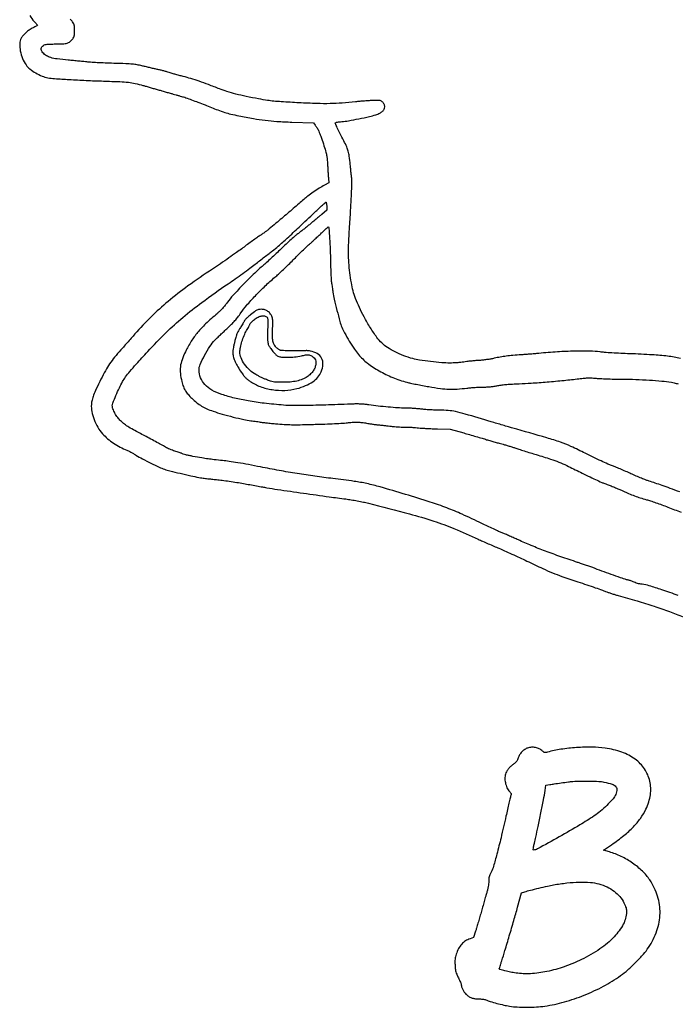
# Model space of a CAD drawing. Extents: x 437 to 3283, y 464 to 3358.
# Drawn here: x 437 to 1368, y 549 to 1950 of the extents above; entities that cross this region are included whole.
import ezdxf

# ---------------------------------------------------------------- set-up
doc = ezdxf.new("R2010")
doc.units = 0

msp = doc.modelspace()

# ---------------------------------------------------------------- linework, layer by layer
for points in [[(451.008455, 1955.880539, 0.053215), (457.164235, 1947.510679, -0.005301), (459.092534, 1945.355362, -0.009001), (460.653747, 1943.506556, -0.003313), (461.923296, 1941.925759, -0.46089), (461.882014, 1941.715347, -0.009376), (461.592875, 1941.559426, -0.000141), (459.888944, 1940.682008, -0.000381), (457.909416, 1939.665288, -0.000252), (455.633541, 1938.5, 0.030153), (450.22378, 1935.308499, 0.03235), (445.369557, 1931.556929, 0.034784), (441.42407, 1927.557545, 0.057339), (438.767353, 1923.628213, 0.1108), (436.708772, 1915.866985, 0.05485), (437.435795, 1905.647449, 0.051753), (440.549252, 1894.981886, 0.060757), (445.676713, 1885.789406, 0.066587), (451.179876, 1880.035694, 0.035333), (459.313026, 1874.42316, 0.035104), (468.316333, 1869.926304, 0.056963), (476.528325, 1867.571682, 0.023592), (486.10394, 1866.433962, 0.003037), (506.723325, 1865.091587, 0.003616), (530.780073, 1863.846627, 0.003339), (555.5, 1862.911914, -0.002825), (578.718166, 1862.057882, -0.01693), (590.778988, 1861.136173, -0.026934), (600.19933, 1859.577374, -0.014927), (611.5, 1856.719582, -0.000069), (615.829263, 1855.485533, -0.000031), (621.528125, 1853.85986, -0.00003), (627.556136, 1852.139498, -0.000041), (633, 1850.585007, 0.000197), (638.443871, 1849.032353, 0.000146), (644.471875, 1847.317565, 0.000147), (650.170791, 1845.699997, 0.000329), (654.5, 1844.47566, -0.000192), (658.348732, 1843.388348, -0.000156), (662.471875, 1842.22041, -0.000158), (666.269853, 1841.142003, -0.000412), (669, 1840.363438, -0.017799), (672.400966, 1839.258178, -0.001882), (680.228125, 1836.369279, -0.002324), (689.524416, 1832.849014, -0.001864), (699.5, 1828.975686, 0.00243), (717.718152, 1821.925679, 0.013625), (727.582739, 1818.468142, 0.019385), (736.054915, 1816.113306, 0.008371), (747.5, 1813.606787, 0.006746), (768.227544, 1809.719957, 0.013371), (784.77545, 1807.30125, 0.013265), (801.513051, 1805.759259, 0.006529), (822.864621, 1804.641932), (853.229241, 1803.450263), (855.669483, 1800.475132, -0.038583), (858.495716, 1796.429842, -0.029838), (860.946383, 1791.641395, -0.018974), (863.62748, 1784.838732, -0.00495), (867.407114, 1773.716614, -0.005091), (870.592103, 1763.687579, -0.024636), (872.0592, 1757.895056, -0.028865), (872.839173, 1752.403299, -0.008737), (873.393714, 1744, 0.00196), (873.687727, 1738.387882, 0.001869), (874.030068, 1732.688997, 0.001852), (874.369941, 1727.657212, 0.006666), (874.641365, 1724.451904), (875.234819, 1718.403808), (869.224339, 1715.200256, 0.016235), (861.526968, 1710.770916, 0.011215), (853.101567, 1705.286217, 0.01131), (845.267469, 1699.668446, 0.023735), (839.5, 1694.88712, -0.00752), (832.980536, 1689.115746, -0.000687), (816.527178, 1675.025199, -0.000885), (800.127665, 1661.06989, -0.004142), (790.607696, 1653.132398, -0.012729), (788.379695, 1651.398738, -0.003458), (784.769136, 1648.772377, -0.003496), (780.629784, 1645.848524, -0.003627), (776.5, 1643.018747, 0.005614), (771.631815, 1639.654502, 0.002276), (765.070978, 1634.96585, 0.002251), (758.058638, 1629.857986, 0.002862), (751.635244, 1625.077803, -0.007089), (744.109557, 1619.575531, -0.002591), (733.312907, 1611.998066, -0.002568), (721.422386, 1603.834725, -0.003072), (710.135244, 1596.271534, 0.010644), (675.341861, 1572.186138, 0.017603), (647.163571, 1550.226872, 0.019619), (622.895914, 1528.226932, 0.018853), (600.089967, 1504.10864, -0.000712), (594.657362, 1497.929069, -0.000611), (588.923292, 1491.441288, -0.000615), (583.701534, 1485.562285, -0.001769), (580.058587, 1481.5, 0.013136), (571.153228, 1471.103483, 0.021324), (564.213641, 1461.770881, 0.021494), (558.132093, 1451.934792, 0.013624), (551.865035, 1440, 0.005172), (545.257446, 1426.178311, 0.01878), (541.483303, 1417.20263, 0.029071), (539.347495, 1410.355379, 0.040169), (538.297396, 1404.007339, 0.06957), (538.84871, 1394.043579, 0.042571), (542.099054, 1382.709539, 0.041495), (547.391397, 1371.678009, 0.052601), (554.09575, 1362.585612, 0.031315), (561.383377, 1355.551177, 0.026916), (569.85725, 1349.091999, 0.026708), (579.052618, 1343.529036, 0.029447), (588.5, 1339.175798, -0.021322), (590.965756, 1338.087794, -0.007664), (594.38125, 1336.337704, -0.007586), (598.070561, 1334.302941, -0.008922), (601.5, 1332.261043, 0.015697), (610.800018, 1326.893096, 0.008024), (622.780807, 1320.715864, 0.007568), (634.436163, 1315.159353, 0.028056), (642.014144, 1312.188452, 0.017946), (649.605105, 1309.992134, 0.003079), (664.183569, 1306.430773, 0.003591), (679.35338, 1302.938694, 0.008224), (690.844474, 1300.577864, 0.011907), (695.162643, 1299.870499, 0.00378), (701.630319, 1299.018373, 0.003771), (708.855834, 1298.177198, 0.004189), (715.844474, 1297.476162, -0.008666), (723.750123, 1296.611573, -0.004091), (733.923064, 1295.235588, -0.004052), (744.552011, 1293.621257, -0.005707), (754, 1291.997053, 0.000397), (763.074698, 1290.337632, 0.000348), (772.5625, 1288.617287, 0.00035), (781.134638, 1287.075326, 0.001046), (787, 1286.037158, 0.007077), (802.366191, 1283.574087, 0.000716), (838.991482, 1278.287457, 0.000936), (875.766129, 1273.103263, 0.003372), (899.240365, 1270.000078, -0.00905), (906.807536, 1268.912164, -0.005806), (915.549867, 1267.388974, -0.005828), (924.146133, 1265.684276, -0.010096), (931.240365, 1264.041044, -0.003316), (989.391191, 1248.917344, -0.013906), (1024.015375, 1238.627169, -0.018846), (1052.671823, 1228.024317, -0.010301), (1087, 1212.995207, 0.00302), (1093.31588, 1210.119752, 0.001567), (1101.234375, 1206.601999, 0.001558), (1109.391102, 1203.039281, 0.002371), (1116.5, 1200.000521, -0.005018), (1124.27404, 1196.62865, -0.002088), (1134.703125, 1191.927986, -0.002066), (1145.831508, 1186.800481, -0.00267), (1156, 1181.997982, 0.00275), (1178.727617, 1171.268322, 0.0123), (1192.230224, 1165.383916, 0.012743), (1205.790174, 1160.266012, 0.003101), (1228.427007, 1152.532284, -0.001211), (1241.160513, 1148.235644, -0.001459), (1253.103396, 1144.134624, -0.001242), (1263.142435, 1140.626629, -0.009868), (1267.745647, 1138.902419, 0.01028), (1271.335895, 1137.561003, 0.004867), (1276.015549, 1135.972354, 0.004822), (1280.945618, 1134.404553, 0.006799), (1285.371187, 1133.109628, -0.004839), (1312.330844, 1125.335758, -0.006541), (1336.539522, 1117.754284, -0.007224), (1358.273965, 1110.284755, -0.009683), (1377.739724, 1102.850022, 0.01039)], [(1373.995937, 1469.454416, 0.021591), (1355.724199, 1472.542929, 0.016718), (1334.039108, 1474.518297, 0.005482), (1302, 1476.007462, -0.003066), (1289.186351, 1476.541006, -0.003334), (1276.733295, 1477.219327, -0.003133), (1266.075411, 1477.938232, -0.016323), (1260.219726, 1478.562803, 0.029586), (1245.22631, 1479.761008, 0.010925), (1224.014709, 1479.734297, 0.010126), (1199.324615, 1478.663027, 0.008301), (1173, 1476.546863, -0.00224), (1166.680769, 1475.961711, -0.001649), (1159.675, 1475.367917, -0.001666), (1153.045305, 1474.850252, -0.003721), (1148, 1474.51095, 0.006289), (1136.382595, 1473.669715, 0.010941), (1126.773152, 1472.640052, 0.012519), (1118.209004, 1471.313614, 0.012977), (1109.824577, 1469.573379, -0.014565), (1104.884631, 1468.564426, -0.009001), (1099.027237, 1467.653131, -0.008887), (1092.993925, 1466.934405, -0.011903), (1087.5, 1466.510602, 0.007288), (1082.248127, 1466.154195, 0.005204), (1076.38125, 1465.608515, 0.005255), (1070.798386, 1464.971206, 0.011193), (1066.5, 1464.336696, -0.01504), (1062.300069, 1463.749694, -0.007942), (1057.059375, 1463.261404, -0.007895), (1051.675395, 1462.931328, -0.012081), (1047, 1462.831818, -0.02062), (1035.403746, 1463.343708, -0.008047), (1019.446117, 1464.968061, -0.00768), (1003.861001, 1467.051521, -0.028535), (994.165723, 1469.070485, -0.026016), (981.407317, 1473.219083, -0.025266), (969.020092, 1478.70522, -0.026668), (958.166113, 1484.930844, -0.048009), (950.130787, 1491.297292, -0.047854), (943.334466, 1499.217355, -0.0128), (934.114933, 1513.048101, -0.01353), (925.100689, 1528.247725, -0.022633), (918.464272, 1541.542672, -0.013401), (913.112521, 1554.528125, -0.024525), (909.564423, 1565.413862, -0.024144), (907.065212, 1576.708671, -0.012543), (904.98711, 1591, -0.012321), (903.625016, 1605.344354, -0.015417), (903.101064, 1618.702974, -0.013045), (903.367125, 1633.717457, -0.005789), (904.463922, 1653.5, 0.002147), (906.105207, 1679.654992, 0.003581), (907.234624, 1701.688512, 0.002425), (907.933917, 1719.516951, 0.044813), (907.622442, 1725.152748, -0.007577), (907.291939, 1727.68817, -0.001262), (906.742992, 1732.571359, -0.001384), (906.12789, 1738.316792, -0.001226), (905.518603, 1744.302941, 0.007345), (904.141573, 1756.364893, 0.033815), (902.772677, 1763.260654, 0.039963), (900.589015, 1769.366616, 0.013006), (896.425537, 1778, -0.002969), (890.88609, 1788.920761, -0.007947), (887.110414, 1796.785304, -0.004011), (884.391555, 1802.813944, -0.247164), (884.470137, 1803.951681, -0.212271), (884.93961, 1804.272099, -0.006491), (887.311315, 1804.6733, -0.011742), (890.178871, 1805.051434, -0.007728), (893.492996, 1805.357769, 0.024144), (902.953457, 1806.546463, 0.006488), (917.837106, 1809.351029, 0.0065), (932.648511, 1812.542439, 0.023937), (941.870263, 1815.125327, 0.033258), (947.448041, 1817.401457, 0.069816), (951.322, 1820.014084, 0.093933), (953.598684, 1823.004372, 0.116375), (954.4, 1826.400569, 0.041969), (954.244187, 1828.253587, 0.059206), (953.777029, 1829.841929, 0.057827), (952.940384, 1831.303673, 0.037793), (951.671415, 1832.777273, 0.052041), (949.705007, 1834.368522, 0.100513), (947.829857, 1835.108783, 0.045505), (944.968968, 1835.351661, 0.00407), (937.750746, 1835.247754, 0.008583), (932.498101, 1835.039115, 0.004309), (925.872096, 1834.604601, 0.004277), (919.025212, 1834.037384, 0.006317), (913.029332, 1833.412516, -0.010719), (894.238564, 1831.621294, -0.014244), (877.092478, 1830.847244, -0.012245), (858.051169, 1830.99692, -0.005464), (833, 1832.081697, -0.000971), (807.621478, 1833.508057, -0.009533), (796.933969, 1834.334249, -0.015758), (788.258861, 1835.448373, -0.005102), (775.5, 1837.631234, -0.00671), (757.963689, 1841.059663, -0.010829), (743.145542, 1844.500285, -0.01267), (730.590075, 1848.044738, -0.019776), (720, 1851.791189, 0.004795), (704.521557, 1857.794483, 0.007842), (691.278829, 1862.549294, 0.009045), (679.478139, 1866.341654, 0.011391), (668.41827, 1869.403438, -0.003458), (662.649559, 1870.902326, -0.003325), (656.825992, 1872.500113, -0.00329), (651.711204, 1873.976473, -0.012041), (648.5, 1875.011023, 0.014272), (645.448249, 1875.979194, 0.005061), (641.03125, 1877.194704, 0.005018), (636.151334, 1878.432353, 0.005886), (631.5, 1879.504639, -0.002243), (626.527211, 1880.612929, -0.001356), (620.646875, 1881.967979, -0.001358), (614.814449, 1883.34537, -0.002386), (610, 1884.520484, 0.017665), (603.048991, 1885.993648, 0.021442), (596.445898, 1886.861216, 0.012227), (587.376733, 1887.436141, 0.002059), (570, 1888.039994, -0.002308), (558.082474, 1888.460064, -0.002624), (546.66875, 1888.975138, -0.002382), (536.979956, 1889.509614, -0.014635), (532, 1889.95471, 0.004026), (527.547046, 1890.448128, 0.001185), (520.709375, 1891.133729, 0.00119), (513.014805, 1891.868356, 0.001279), (505.5, 1892.548396, -0.00908), (489.695377, 1894.227571, -0.040104), (480.535506, 1896.124194, -0.068528), (474.442076, 1898.853986, -0.078477), (469.625791, 1903.032875, -0.061582), (467.588524, 1906.1663, -0.128922), (467.023326, 1908.997251, -0.149456), (467.940718, 1911.463746, -0.093786), (470.25, 1913.534392, -0.062159), (472.590124, 1914.578823, -0.045573), (475.376626, 1915.156864, -0.024093), (479.590645, 1915.432355, -0.004276), (487.5, 1915.5, 0.013435), (497.858797, 1915.778394, 0.059698), (503.846465, 1916.824673, 0.093174), (508.035146, 1918.995028, 0.063917), (511.806446, 1922.812885, 0.036651), (513.283143, 1925.075015, 0.069727), (514.05907, 1927.10051, 0.047237), (514.410131, 1929.740499, 0.00945), (514.5, 1934.495187, 0.010367), (514.401753, 1939.233051, 0.045552), (514.032583, 1942.002739, 0.061165), (513.222869, 1944.250742, 0.029183), (511.67712, 1946.911719, 0.077688), (508.304153, 1950.608194, 0.060883)], [(1370.795077, 1132.983899, 0.007412), (1347.312153, 1141.254557, 0.008682), (1329.724802, 1146.819424, 0.042275), (1319.5, 1148.940925, -0.022304), (1316.41881, 1149.452986, -0.014857), (1312.940625, 1150.300457, -0.014971), (1309.608761, 1151.326192, -0.028163), (1307, 1152.383018, 0.011367), (1304.762469, 1153.378159, 0.013155), (1302.587523, 1154.220333, 0.012244), (1300.718746, 1154.83681, 0.072306), (1299.702207, 1154.990231, -0.080736), (1297.626359, 1155.339208, -0.002258), (1289.011679, 1158.311077, -0.002678), (1275.596644, 1163.087662, -0.000431), (1249.5, 1172.562932, 0.001899), (1243.900341, 1174.577491, 0.001496), (1237.821875, 1176.717809, 0.001512), (1232.16267, 1178.67231, 0.003743), (1228, 1180.061169, -0.005292), (1204.066151, 1188.129137, -0.006858), (1182.304535, 1196.058767, -0.007428), (1162.382448, 1203.969881, -0.009071), (1144, 1211.981415, 0.002606), (1138.136274, 1214.627696, 0.001974), (1131.675, 1217.472698, 0.001995), (1125.58764, 1220.095573, 0.004641), (1121, 1222.000473, -0.008886), (1116.063561, 1224.099513, -0.002611), (1108.5625, 1227.494768, -0.002621), (1100.162454, 1231.403336, -0.002813), (1092, 1235.309807, 0.006872), (1064.234898, 1248.321965, 0.015194), (1042.631941, 1257.306378, 0.013498), (1019.016868, 1265.573574, 0.004396), (983.728655, 1276.526679, 0.002811), (948.062713, 1287.035923, 0.016529), (929.149904, 1291.822295, 0.019184), (911.12442, 1295.03637, 0.004608), (881, 1298.940274, -0.00486), (855.425525, 1302.267662, -0.005035), (830.221428, 1306.055481, -0.004941), (804.657405, 1310.420637, -0.004315), (778, 1315.482052, 0.002903), (760.953007, 1318.768659, 0.00438), (746.062572, 1321.415169, 0.005), (733.652186, 1323.381495, 0.01233), (724.5, 1324.508051, -0.003073), (712.51644, 1325.758382, -0.007753), (703.816005, 1326.857042, -0.00743), (694.943793, 1328.25223, -0.002619), (682.264906, 1330.508019, -0.007135), (677.030888, 1331.544954, -0.009174), (672.252304, 1332.65475, -0.00734), (668.299865, 1333.711373, -0.075437), (666.764906, 1334.408837, 0.048912), (665.416342, 1335.109781, 0.009516), (662.849971, 1336.083282, 0.010029), (659.801666, 1337.105223, 0.009127), (656.617974, 1338.038534, -0.018221), (653.225754, 1339.100326, -0.0134), (649.547889, 1340.512398, -0.013579), (646.136651, 1342.037967, -0.029178), (643.617974, 1343.433721, 0.014607), (640.438245, 1345.318887, 0.001817), (633.39403, 1349.18836, 0.002141), (624.99, 1353.718573, 0.001772), (616, 1358.474241, -0.002893), (600.0756, 1366.94392, -0.014699), (591.378617, 1371.969743, -0.024845), (585.315214, 1376.145354, -0.023804), (579.604953, 1380.958485, -0.051896), (575.632133, 1385.495959, -0.029695), (571.785653, 1391.685032, -0.028952), (568.856542, 1397.926034, -0.095521), (568, 1402.368673, -0.0957), (568.704831, 1406.017448, -0.005324), (573.154392, 1416.772197, -0.009103), (578.087136, 1427.784233, -0.016888), (582.548701, 1436.5, -0.030376), (586.841237, 1443.232095, -0.017125), (592.802371, 1450.87177, -0.010125), (602.038656, 1461.464432, -0.002287), (618.175528, 1479.069052, -0.011771), (644.39072, 1506.101999, -0.019169), (668.015156, 1527.62477, -0.01712), (695.043655, 1548.876408, -0.007336), (732.5, 1575.47031, 0.003356), (742.403744, 1582.384038, 0.002563), (753.15, 1590.07672, 0.002591), (763.141746, 1597.386254, 0.006105), (770.5, 1602.968268, -0.000661), (776.938817, 1607.964179, -0.000529), (783.884375, 1613.326841, -0.000535), (790.318567, 1618.272853, -0.001362), (795, 1621.843335, 0.017785), (803.441063, 1628.731176, 0.00499), (816.124797, 1640.081214, 0.003983), (832.89752, 1655.641197, 0.001691), (855.139892, 1676.75, -0.002759), (860.920495, 1682.212586, -0.004391), (865.931497, 1686.814063, -0.001116), (870.338763, 1690.77256, -0.184443), (870.934347, 1691, -0.330526), (871.296935, 1690.730913, -0.020105), (871.656862, 1689.342798, -0.023613), (871.962608, 1687.521051, -0.014606), (872.15745, 1685.358463), (872.5, 1679.716926), (865, 1673.658305, 0.002119), (861.485142, 1670.794238, 0.001058), (857.059375, 1667.140882, 0.00105), (852.492568, 1663.338618, 0.001548), (848.5, 1659.979185, -0.004544), (844.505093, 1656.658465, -0.003153), (839.932825, 1652.975341, -0.00318), (835.497225, 1649.494013, -0.006545), (831.973447, 1646.83744, 0.019836), (828.000726, 1643.673394, 0.004757), (821.671869, 1638.102953, 0.004879), (814.52383, 1631.562784, 0.004816), (807.473447, 1624.856252, -0.00314), (800.351619, 1618.036145, -0.002942), (792.989075, 1611.155239, -0.002928), (786.383994, 1605.12594, -0.010085), (782, 1601.328468, 0.019203), (770.025643, 1590.567858, 0.007451), (754.262488, 1574.805758, 0.006883), (739.328757, 1558.991329, 0.030445), (731.259779, 1549.056448, -0.014925), (727.974015, 1544.744138, -0.013147), (724.299151, 1540.444802, -0.013493), (720.5386, 1536.492355, -0.019651), (717, 1533.235301, 0.012806), (700.335133, 1518.312459, 0.029861), (688.858665, 1506.120473, 0.034788), (679.998291, 1493.86363, 0.024535), (671.736438, 1479, 0.029026), (666.849262, 1467.447968, 0.055604), (664.546435, 1457.661214, 0.058268), (664.511361, 1447.916099, 0.035143), (666.616873, 1436.543243, 0.02657), (668.881464, 1429.386185, 0.044749), (671.613588, 1423.715949, 0.043621), (675.363596, 1418.52528, 0.02385), (680.779781, 1412.832608, 0.02138), (687.897804, 1406.591664, 0.033185), (694.586566, 1401.909395, 0.03266), (701.914654, 1398.102715, 0.019891), (711, 1394.536718, 0.013971), (723.685504, 1390.5248, 0.007666), (739.420016, 1386.28792, 0.007322), (754.543751, 1382.697962, 0.025086), (764.5, 1381.006791, -0.002887), (768.34872, 1380.527609, -0.002339), (772.471875, 1379.970436, -0.002363), (776.269297, 1379.420866, -0.006121), (779, 1378.978245, 0.014487), (782.201041, 1378.514199, 0.002473), (788.31875, 1377.838228, 0.002696), (795.513904, 1377.118405, 0.0024), (803, 1376.446462, 0.008167), (814.421973, 1375.664159, 0.011015), (824.775691, 1375.353238, 0.007674), (837.620451, 1375.447734, 0.00194), (858.5, 1376.002933, 0.001857), (873.109054, 1376.502422, 0.002465), (886.39375, 1377.071611, 0.00175), (897.523892, 1377.642511, 0.024649), (901.5, 1378.057669, -0.02325), (908.228674, 1378.779256, -0.019463), (915.408609, 1378.93307, -0.019761), (922.432588, 1378.532145, -0.027162), (928.684624, 1377.581844, 0.012157), (932.090323, 1376.959151, 0.004598), (936.876108, 1376.248912, 0.004551), (942.097645, 1375.571407, 0.005538), (947, 1375.035655, -0.002203), (951.87938, 1374.535319, -0.001867), (957.03125, 1373.964619, -0.001882), (961.721671, 1373.409399, -0.005282), (965, 1372.97362, 0.01596), (968.249715, 1372.612078, 0.005991), (972.821875, 1372.305752, 0.005928), (977.812144, 1372.090727, 0.007165), (982.5, 1372.011604, -0.007867), (987.36771, 1371.922606, -0.005322), (992.9125, 1371.674819, -0.005362), (998.267397, 1371.320747, -0.010647), (1002.5, 1370.904439, 0.013058), (1007.158337, 1370.468924, 0.00411), (1014.14375, 1370.057115, 0.004102), (1021.948535, 1369.725528, 0.004537), (1029.5, 1369.535335), (1047.5, 1369.245381), (1066.5, 1363.720351, -0.000486), (1074.761699, 1361.309208, -0.000361), (1083.884375, 1358.630012, -0.000365), (1092.489907, 1356.089122, -0.000825), (1099, 1354.150088, 0.002309), (1104.76931, 1352.450324, 0.001899), (1110.942276, 1350.687954, 0.001917), (1116.624295, 1349.112555, 0.005099), (1120.697111, 1348.044641, -0.007943), (1124.569124, 1347.00581, -0.003796), (1129.512794, 1345.554235, -0.003761), (1134.654072, 1343.959851, -0.005348), (1139.197111, 1342.459732, 0.004471), (1144.496329, 1340.699601, 0.001457), (1152.348526, 1338.194474, 0.001452), (1161.087325, 1335.462421, 0.001637), (1169.5, 1332.889278, -0.003911), (1189.76073, 1326.591339, -0.017528), (1201.45528, 1322.398533, -0.017456), (1212.849188, 1317.389238, -0.003857), (1232, 1307.976449, 0.003365), (1243.042305, 1302.535572, 0.004072), (1253.478125, 1297.585043, 0.003465), (1262.319524, 1293.552987, 0.027741), (1266.5, 1291.953274, -0.014677), (1270.142769, 1290.667332, -0.004216), (1275.703125, 1288.46488, -0.004239), (1281.935174, 1285.873623, -0.004497), (1288, 1283.226693, 0.003956), (1300.34383, 1277.823449, 0.011515), (1308.982145, 1274.356556, 0.014125), (1316.739235, 1271.696241, 0.009066), (1325.875627, 1269.029376, -0.01325), (1331.267948, 1267.406296, -0.004366), (1339.107215, 1264.74213, -0.004345), (1347.755163, 1261.634057, -0.004911), (1356, 1258.497341, 0.003322), (1374.994572, 1251.20171, 0.011344)], [(1373, 1280.017194, 0.001952), (1359.333613, 1285.10003, 0.003394), (1347.946278, 1289.197178, 0.004032), (1338.176805, 1292.549203, 0.005858), (1329.5, 1295.335752, -0.017549), (1325.278577, 1296.801164, -0.004652), (1318.649058, 1299.437701, -0.004713), (1311.159992, 1302.579776, -0.004834), (1303.794667, 1305.836692, 0.003723), (1296.297824, 1309.171702, 0.00326), (1288.413092, 1312.548172, 0.003277), (1281.250647, 1315.505134, 0.009767), (1276.294667, 1317.401424, -0.018752), (1270.851869, 1319.596876, -0.003723), (1261.299058, 1323.958959, -0.003937), (1250.246679, 1329.211863, -0.003655), (1239, 1334.767972, 0.008772), (1218.581091, 1344.596681, 0.024156), (1203.763685, 1350.562646, 0.013348), (1184.388662, 1356.721547, 0.001234), (1136, 1370.563429, -0.001551), (1129.947111, 1372.299059, -0.000668), (1121.884375, 1374.649775, -0.000661), (1113.306109, 1377.175541, -0.000874), (1105.5, 1379.500009, 0.001258), (1068.548994, 1390.472205, 0.016581), (1054.751513, 1394.038993, 0.03677), (1044.631838, 1395.530224, 0.01806), (1031.61351, 1396.007989, -0.008568), (1025.338675, 1396.119082, -0.005656), (1018.132008, 1396.451909, -0.005692), (1011.130012, 1396.934724, -0.010966), (1005.538007, 1397.507989, 0.008711), (1000.197608, 1398.079802, 0.005691), (994.020751, 1398.561722, 0.005724), (987.98708, 1398.894098, 0.010896), (983.128018, 1399, -0.0157), (973.023302, 1399.31736, -0.006596), (959.46016, 1400.349947, -0.006538), (945.041674, 1401.829449, -0.008732), (932, 1403.571562, 0.01265), (926.772966, 1404.228151, 0.01164), (921.372387, 1404.641462, 0.011543), (915.910625, 1404.805456, 0.011885), (910.5, 1404.714347, -0.00202), (874.467212, 1403.396205, -0.003941), (845.720499, 1402.687623, -0.004398), (823.662062, 1402.511891, -0.020676), (811, 1403.046256, -0.008102), (783.496342, 1405.798231, -0.014076), (760.789755, 1409.092592, -0.016515), (741.211646, 1413.16848, -0.020509), (723.331548, 1418.296298, -0.04694), (709.319881, 1424.454896, -0.078179), (699.189388, 1432.381804, -0.092728), (693.114428, 1441.946455, -0.096317), (691.014375, 1452.931501, -0.101548), (692.636134, 1460.70999, -0.020028), (698.843077, 1473.625194, -0.022253), (706.449977, 1486.532481, -0.048527), (713.613514, 1495.5, -0.008237), (715.875016, 1497.752112, -0.001511), (720.133234, 1501.830438, -0.001623), (725.145797, 1506.571354, -0.001476), (730.350687, 1511.433406, 0.007757), (737.067572, 1517.867755, 0.016573), (742.007472, 1523.083714, 0.019048), (746.142271, 1528.124389, 0.014537), (750.28786, 1533.933406, -0.031012), (758.359863, 1544.491028, -0.011654), (770.890693, 1558.267918, -0.011642), (785.021729, 1572.419862, -0.015655), (798.5, 1584.51941, 0.010022), (803.769703, 1589.143954, 0.004189), (810.69282, 1595.576797, 0.004142), (817.989395, 1602.586774, 0.005359), (824.560663, 1609.144555, -0.003293), (830.909035, 1615.53249, -0.003014), (837.529436, 1622.028183, -0.003013), (843.509554, 1627.755815, -0.009855), (847.560663, 1631.44075, 0.005086), (851.259683, 1634.741496, 0.002541), (855.875649, 1638.988688, 0.002522), (860.610115, 1643.43428, 0.003718), (864.718142, 1647.389274, -0.005436), (868.290712, 1650.805182, -0.009036), (871.383715, 1653.595755, -0.003246), (874.050587, 1655.885583, -0.390276), (874.464829, 1655.868504, -0.18097), (875.315202, 1654.001183, -0.001936), (876.254858, 1639.653253, -0.006092), (877.049687, 1623.557762, -0.004708), (877.536906, 1606, 0.003184), (877.786244, 1595.90536, 0.004148), (878.149979, 1586.66875, 0.003109), (878.566689, 1578.941108, 0.03772), (878.967646, 1576, -0.008504), (879.413855, 1573.727552, -0.00304), (879.975405, 1570.471875, -0.003015), (880.548203, 1566.892759, -0.00356), (881.045511, 1563.5, 0.021097), (882.900897, 1553.339094, 0.005764), (886.686003, 1537.482791, 0.005275), (890.7844, 1521.850562, 0.02933), (893.558847, 1513.632716, 0.031568), (897.419822, 1505.585585, 0.009756), (904.217357, 1493.983493, 0.009932), (911.52874, 1482.560467, 0.027613), (917.251082, 1474.94542, 0.05331), (929.75708, 1462.948291, 0.034551), (946.439635, 1451.801586, 0.032716), (965.707081, 1442.385818, 0.032792), (986.023381, 1435.572199, 0.01187), (991.068169, 1434.368149, 0.003298), (999.031868, 1432.721024, 0.003327), (1008.0736, 1430.975525, 0.003484), (1017, 1429.3781, 0.009638), (1033.480336, 1426.873217, 0.023152), (1045.782294, 1425.82171, 0.025867), (1057.288572, 1425.968428, 0.015179), (1071, 1427.272561, -0.008919), (1076.551102, 1427.870739, -0.00599), (1082.9125, 1428.364899, -0.006034), (1089.08481, 1428.695295, -0.011861), (1094, 1428.782255, 0.013194), (1099.19332, 1428.887989, 0.012281), (1104.5, 1429.267019, 0.012226), (1109.806666, 1429.908592, 0.012761), (1115, 1430.801596, -0.015802), (1120.890329, 1431.777604, -0.01067), (1127.659392, 1432.533873, -0.009069), (1135.577856, 1433.103291, -0.005437), (1145, 1433.506586, 0.009162), (1162.037454, 1434.363036, 0.003859), (1184.901154, 1436.110153, 0.003854), (1208.917807, 1438.318478, 0.005653), (1230, 1440.662009, -0.007348), (1237.687571, 1441.490204, -0.01843), (1243.318061, 1441.804521, -0.019244), (1248.81343, 1441.696949, -0.008693), (1256, 1441.153757, 0.011453), (1262.403049, 1440.705324, 0.003781), (1271.825959, 1440.333376, 0.003763), (1282.285185, 1440.078504, 0.004261), (1292.322415, 1439.995048, -0.008652), (1310.760633, 1439.679821, -0.007728), (1329.885632, 1438.725606, -0.007999), (1347.494334, 1437.290764, -0.017066), (1361.028318, 1435.501658, -0.014626), (1365.173464, 1434.683774, -0.006024), (1370.73992, 1433.344524, -0.005954)]]:
    msp.add_lwpolyline(points, format="xyb")
for points in [[(771.347618, 1536.75, 0.006175), (764.142735, 1531.376582, 0.021493), (759.688386, 1527.654041, 0.03331), (756.789284, 1524.634684, 0.056876), (754.861676, 1521.723472, -0.014091), (753.767457, 1519.717696, -0.006206), (752.213332, 1517.12502, -0.006136), (750.496326, 1514.414639, -0.008196), (748.867861, 1512, 0.029142), (746.845399, 1508.712137, 0.028478), (745.201671, 1505.186505, 0.022424), (743.682156, 1500.814315, 0.009381), (742.012976, 1494.803748, 0.00896), (740.859599, 1489.969398, 0.009066), (739.885062, 1485.115769, 0.008903), (739.189185, 1480.863553, 0.036117), (739, 1478.247919, 0.056007), (739.650493, 1472.458846, 0.039794), (741.603226, 1466.220028, 0.03323), (744.931592, 1459.317774, 0.019363), (749.772978, 1451.5, 0.01006), (753.619409, 1446.035279, 0.029353), (756.561699, 1442.485713, 0.035452), (759.571387, 1439.686919, 0.02115), (763.507464, 1436.781118, 0.061707), (777.912068, 1429.45706, 0.048476), (794.896579, 1425.1156, 0.047667), (812.722587, 1424.078455, 0.054317), (829.630182, 1426.559021, 0.034353), (842.205792, 1430.766676, 0.052936), (852.276833, 1436.233681, 0.062398), (859.70418, 1442.850389, 0.084609), (864.388333, 1450.497214, 0.079575), (866.782842, 1461.106844, 0.137378), (864.910944, 1469.894003, 0.141815), (858.815986, 1476.246795, 0.087112), (849.005521, 1479.834247, 0.008306), (846.854304, 1480.181796, 0.011939), (844.938482, 1480.412196, 0.007821), (843.344552, 1480.540251, 0.155767), (842.875933, 1480.423322, -0.131782), (842.350772, 1480.265737, -0.00138), (838.499828, 1480.162862, -0.004292), (834.041007, 1480.094348, -0.002762), (828.870412, 1480.087847, -0.001873), (820.878149, 1480.151892, -0.005435), (815.351609, 1480.276983, -0.007482), (810.954445, 1480.490255, -0.008522), (806.752881, 1480.829089, -0.100958), (805.835801, 1481.111518, -0.020184), (804.360031, 1481.996833, -0.020585), (802.699044, 1483.187332, -0.01792), (801.060412, 1484.564386, -0.083287), (797.783685, 1488.701241, -0.075345), (795.894355, 1493.824555, -0.04893), (795.132589, 1501.045157, -0.014297), (795.370315, 1512.223312, 0.016014), (795.547766, 1522.174763, 0.064635), (794.682304, 1528.173489, 0.098405), (792.540985, 1532.404105, 0.069901), (788.7006, 1536.101925, 0.075405), (784.520637, 1538.258904, 0.072259), (779.826882, 1539.120768, 0.074855), (775.234899, 1538.603834, 0.09199)], [(786.740137, 1528.469462, -0.125755), (787.981636, 1527.023858, -0.092702), (788.556025, 1524.984292, -0.029399), (788.672614, 1521.207047, -0.002106), (788.335461, 1510.719462, 0.005321), (788.148861, 1503.4624, 0.010116), (788.179043, 1497.621268, 0.011487), (788.396817, 1493.122656, 0.049196), (788.849661, 1490.479139, 0.074952), (790.790593, 1486.104633, 0.026793), (794.772441, 1480.53646, 0.026577), (799.297933, 1475.45415, 0.081293), (803.020873, 1472.751554, 0.094788), (808.13472, 1471.299428, 0.024399), (816.750573, 1470.964305, 0.024468), (826.587508, 1471.543757, 0.025795), (836.146441, 1473.079918, -0.004922), (842.204281, 1474.314692, -0.040824), (844.991078, 1474.621435, -0.076884), (847.050928, 1474.361681, -0.041062), (849.457655, 1473.45307, -0.050586), (853.104304, 1471.246533, -0.092355), (855.445347, 1468.689724, -0.098765), (856.614145, 1465.587328, -0.064636), (856.745675, 1461.755501, -0.067026), (855.571807, 1456.710969, -0.057275), (853.064567, 1451.858459, -0.05319), (849.315226, 1447.385472, -0.043713), (844.465335, 1443.467304, -0.051227), (837.609725, 1439.812383, -0.042662), (829.722105, 1437.353772, -0.035568), (820.240882, 1435.9617, -0.019483), (808.5, 1435.542186, -0.00569), (800.195791, 1435.66365, -0.036743), (796.027146, 1436.079631, -0.045364), (792.32762, 1437.077966, -0.011324), (786.5, 1439.3846, -0.006246), (782.612317, 1441.083689, -0.004669), (778.3694, 1443.049424, -0.004721), (774.406933, 1444.976417, -0.010734), (771.459659, 1446.524107, -0.061145), (762.931117, 1452.705253, -0.052505), (755.648205, 1461.066244, -0.055279), (750.657833, 1470.174343, -0.09797), (749.000789, 1478.543232, -0.053045), (749.688999, 1485.021665, -0.023291), (751.896378, 1493.373274, -0.023122), (755.01298, 1501.879393, -0.034292), (758.578331, 1508.968402, 0.005886), (760.272346, 1511.908073, 0.008398), (761.701135, 1514.559815, 0.005128), (762.83584, 1516.809426, 0.114726), (763, 1517.515455, -0.155159), (763.195212, 1518.129382, -0.014693), (764.15574, 1519.405801, -0.017684), (765.427486, 1520.885808, -0.01302), (766.934434, 1522.435976, -0.050073), (772.213797, 1526.648152, -0.069529), (777.695499, 1529.192335, -0.085052), (782.732299, 1529.83039, -0.14279)], [(1157.059591, 916.698643, 0.078663), (1152.99962, 914.658142, 0.048458), (1148.96903, 911.126174, 0.048279), (1145.672653, 906.860484, 0.075163), (1143.818053, 902.609534, -0.0292), (1142.968637, 900.043986, -0.058977), (1141.956939, 898.174027, -0.059149), (1140.538703, 896.595323, -0.029532), (1138.416684, 894.942677, 0.032561), (1134.666719, 891.985535, 0.02821), (1131.13745, 888.429027, 0.029296), (1128.226076, 884.72824, 0.053104), (1126.374904, 881.354846, 0.089021), (1124.968869, 875.01381, 0.05925), (1125.548437, 867.572719, 0.058786), (1127.872802, 860.403685, 0.083122), (1131.637296, 854.863507, -0.027595), (1133.037003, 853.226833, -0.109671), (1133.589402, 852.03455, -0.101512), (1133.607214, 850.671808, -0.021866), (1133.059465, 848.363507, 0.011187), (1132.390116, 845.788766, 0.000763), (1130.665603, 838.43803, 0.001092), (1128.641875, 829.665671, 0.000819), (1126.45093, 820, -0.002918), (1119.391745, 789.452808, -0.006391), (1113.552085, 766.167742, -0.006761), (1108.732706, 748.890207, -0.045785), (1105.468522, 740.647277, 0.0149), (1103.669951, 736.814553, 0.037644), (1102.661715, 733.906252, 0.041918), (1102.161051, 731.069108, 0.022724), (1102, 727.527322, -0.028199), (1101.814649, 724.243411, -0.016104), (1101.240554, 720.311098, -0.014705), (1100.328234, 715.957852, -0.012174), (1099.108789, 711.380045, 0.001014), (1097.652927, 706.36729, 0.000349), (1095.567987, 699.114763, 0.000347), (1093.280538, 691.11584, 0.000403), (1091.114992, 683.5, -0.001153), (1088.959285, 675.961777, -0.001051), (1086.701655, 668.196786, -0.001051), (1084.654645, 661.265025, -0.003412), (1083.256202, 656.68055), (1080.5, 647.861099), (1075.430969, 646.14548, 0.064572), (1069.032485, 643.01261, 0.064757), (1063.651713, 638.353768, 0.059463), (1059.290505, 632.101364, 0.042282), (1055.914327, 624.242554, 0.019711), (1054.805788, 620.413946, 0.034558), (1054.237178, 617.166315, 0.029087), (1054.068643, 613.511464, 0.010046), (1054.238724, 608.226071, 0.011122), (1054.663546, 602.534534, 0.040697), (1055.303858, 598.977317, 0.042303), (1056.499459, 595.639941, 0.012711), (1058.867548, 590.787007, -0.010049), (1060.451499, 587.584373, -0.012401), (1061.792544, 584.535674, -0.010827), (1062.792832, 581.940914, -0.08424), (1063.021962, 580.668818, 0.082822), (1063.524856, 577.831045, 0.03171), (1065.106261, 574.132604, 0.031635), (1067.256972, 570.467866, 0.049187), (1069.593772, 567.649469, 0.044262), (1073.445636, 564.458805, 0.059213), (1077.456715, 562.344879, 0.056962), (1081.973661, 561.177351, 0.037154), (1087.352584, 560.827954, -0.017785), (1090.35249, 560.749465, -0.017817), (1093.33742, 560.457944, -0.018691), (1095.972695, 560.004593, -0.047044), (1097.830832, 559.426216, 0.025135), (1104.186688, 557.138363, 0.008826), (1113.517868, 554.479281, 0.009017), (1123.330132, 552.058048, 0.015966), (1131.511568, 550.467965, 0.026337), (1142.401318, 549.294251, 0.013906), (1155.993637, 548.928617, 0.013865), (1169.80527, 549.324368, 0.022763), (1181.437971, 550.513759, 0.03151), (1209.24411, 556.452256, 0.027287), (1237.489071, 566.062717, 0.02722), (1264.596593, 578.723659, 0.030887), (1289, 593.790923, 0.027396), (1299.281239, 601.930671, 0.015603), (1310.82331, 612.805602, 0.015583), (1321.426514, 624.124041, 0.034062), (1328.647839, 633.554095, 0.062417), (1340.64917, 657.731446, 0.079482), (1345.038293, 682.205599, 0.081552), (1341.54159, 706.333312, 0.069945), (1330.453843, 729.503576, 0.055138), (1320.087402, 741.907592, 0.039484), (1306.082886, 753.361734, 0.038373), (1289.928168, 762.825335, 0.043065), (1273.116468, 769.290644), (1264.779691, 771.69748), (1276.139845, 779.51436, 0.017662), (1293.86631, 792.657828, 0.032295), (1307.178101, 804.761566, 0.038184), (1317.220419, 816.879755, 0.042213), (1324.930558, 830, 0.034019), (1329.063157, 840.379731, 0.043305), (1331.355076, 850.424287, 0.045797), (1331.808919, 860.230129, 0.046588), (1330.46256, 869.896887, 0.091624), (1322.936643, 887.013975, 0.084847), (1309.624722, 900.845472, 0.07418), (1290.793662, 910.821181, 0.049885), (1267.105908, 916.60255, 0.03299), (1248.675333, 917.964138, 0.019403), (1226.579803, 917.278656, 0.019294), (1204.289515, 914.852917, 0.029251), (1185.203854, 910.875305, -0.017534), (1182.575165, 910.2629, -0.099114), (1181.142908, 910.268286, -0.114333), (1179.921172, 910.827152, -0.026798), (1178.203854, 912.304071, 0.070507), (1173.722275, 915.524399, 0.069456), (1168.499735, 917.393041, 0.06756), (1162.834833, 917.790259, 0.061026)], [(1265.497891, 868.405162, -0.02854), (1276.924522, 865.353268, -0.142072), (1282.348151, 861.640262, -0.216564), (1283.711017, 856.551655, -0.076032), (1281.299159, 849.190588, -0.064865), (1277.278345, 843.287418, -0.018973), (1269.654218, 835.352684, -0.019218), (1260.571812, 827.241237, -0.023519), (1251.466361, 820.41179, -0.015288), (1231.314897, 807.610951, -0.005572), (1202.038198, 790.684396, -0.001823), (1171.217272, 773.468192, -0.12712), (1165.535753, 772, -0.452306), (1165.065338, 772.534992, -0.010038), (1165.636174, 776.354392, -0.01246), (1166.712884, 781.853468, -0.003661), (1168.636745, 790.236307, 0.005692), (1172.042106, 805.35585, 0.002842), (1176.02475, 824.561909, 0.00279), (1179.696668, 843.330328, 0.007652), (1182.012085, 856.633815), (1183.141509, 863.76763), (1188.820754, 864.849449, -0.010713), (1194.754983, 865.848604, -0.002473), (1204.793698, 867.267748, -0.002577), (1214.920474, 868.595166, -0.008898), (1221.5, 869.304459, -0.018469), (1231.98512, 869.857119, -0.009041), (1245.366848, 869.825609, -0.008187), (1258.152037, 869.354762, -0.037704)], [(1258.217801, 723.872428, -0.042541), (1269.857567, 719.552711, -0.05074), (1279.883129, 713.518709, -0.054236), (1287.93061, 705.998428, -0.06305), (1293.710968, 697.270312, -0.01248), (1295.641579, 693.105406, -0.034168), (1296.725094, 690.050033, -0.042159), (1297.255478, 687.265395, -0.029391), (1297.400022, 684.068294, -0.121192), (1292.905666, 666.812493, -0.065451), (1279.951797, 648.922848, -0.0539), (1259.744117, 631.705394, -0.036304), (1233.5, 616.490354, -0.029781), (1209.156802, 606.390605, -0.032906), (1184.576277, 599.64214, -0.035351), (1161.249098, 596.557239, -0.052642), (1140.697001, 597.469903, -0.013518), (1132.99481, 598.844424, -0.011968), (1125.056393, 600.682799, -0.004432), (1117.696863, 602.643478, -0.337384), (1117, 603.558668, -0.073939), (1117.053982, 603.921718, -0.000473), (1118.008193, 607.048854, -0.001898), (1119.116569, 610.620449, -0.001209), (1120.432148, 614.768487, 0.004029), (1124.989376, 629.42388, 0.001476), (1131.203233, 650.211337, 0.001498), (1137.608765, 672.11403, 0.002378), (1142.948042, 690.910447), (1148.641046, 711.320893), (1153.070523, 712.693591, -0.012275), (1161.0268, 714.946745, -0.003785), (1173.121593, 717.95591, -0.003854), (1185.36142, 720.803316, -0.010768), (1194, 722.548384, -0.017419), (1212.957795, 725.277159, -0.021881), (1230.667918, 726.418724, -0.024292), (1246.155843, 725.985585, -0.048487)]]:
    msp.add_lwpolyline(points, format="xyb", close=True)

doc.saveas('drawing.dxf')
